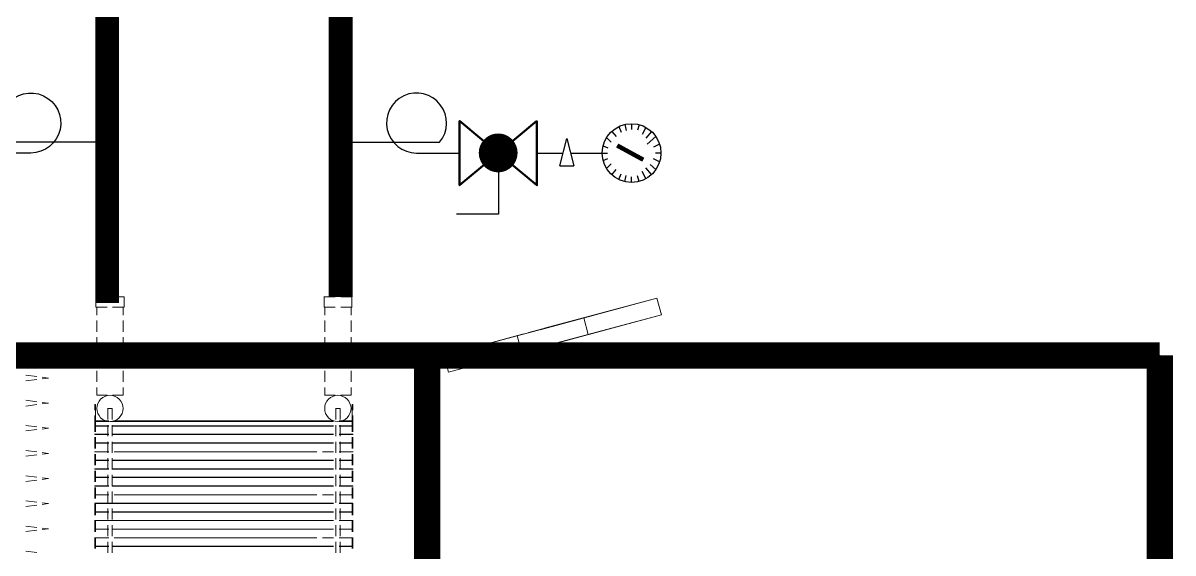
# Model space of a CAD drawing. Extents: x 1264 to 8183, y -10806 to -8316.
# Drawn here: x 1487.6 to 1681.2, y -8770.6 to -8681.4 of the extents above; entities that cross this region are included whole.
import ezdxf
from ezdxf.lldxf.tags import DXFTag

# ---------------------------------------------------------------- set-up
doc = ezdxf.new("R2010")
doc.units = 0
doc.header["$LTSCALE"] = 200
doc.header["$MEASUREMENT"] = 0
doc.linetypes.add('HIDDEN', pattern=[0.375, 0.25, -0.125])
doc.layers.get('0').update_dxf_attribs({"linetype": 'CONTINUOUS'})
for name, color, linetype in [('CHWR', 4, 'HIDDEN'), ('CHWS', 5, 'CONTINUOUS'), ('Equipments', 1, 'CONTINUOUS'), ('SHEET', 33, 'CONTINUOUS'), ('VALVE-', 1, 'CONTINUOUS'), ('VCD', 241, 'CONTINUOUS')]:
    doc.layers.add(name, color=color, linetype=linetype)
tags = doc.linetypes.add('CHLLID_WATER_RETURN', pattern='A,30.7,-5.08,["CHWR",Standard,S=2.54,R=0,X=-2.54,Y=-1.27],-10.46', length=46.24).pattern_tags.tags
tags[6] = DXFTag(74, 10)
tags = doc.linetypes.add('CHLLID_WATER_SUPPLY', pattern='A,30.7,-5.08,["CHWS",Standard,S=2.54,R=0,X=-2.54,Y=-1.27],-10.46', length=46.24).pattern_tags.tags
tags[6] = DXFTag(74, 10)

# ---------------------------------------------------------------- blocks, each defined once
blk = doc.blocks.new('A$C8c66ea1c')
at = {"layer": 'SHEET', "color": 1, "lineweight": 50, "const_width": 3}
blk.add_lwpolyline([(0, 0.03), (0, 83.84), (-117.24, 83.84), (0, 83.84), (0, 167.65), (0, 83.84), (0, 167.65), (-117.24, 167.65), (0, 167.65), (-117.24, 167.65), (-117.24, 83.84), (-117.24, 167.65), (-117.24, 83.84), (0, 83.84), (-117.24, 83.84), (0, 83.84), (0, 0.03), (-117.24, 0.03), (0, 0.03), (-117.24, 0.03)], close=True, dxfattribs=at)
blk.add_lwpolyline([(-117.24, 83.81), (-117.24, 0.05)], dxfattribs=at)
at = {"layer": 'VCD', "lineweight": 9}
for points in [[(0, 83.84), (-117.24, 83.84), (-117.24, 167.65), (0, 167.65)], [(-112.67, 119.84), (-112.56, 119.55), (-112.43, 119.3), (-112.24, 119.06), (-112.02, 118.87), (-111.76, 118.74), (-111.49, 118.66), (-111.19, 118.63), (-110.9, 118.66), (-110.6, 118.74), (-110.36, 118.87), (-110.12, 119.06), (-109.93, 119.3), (-109.79, 119.55), (-109.71, 119.84), (-109.68, 120.11), (-109.71, 120.41), (-109.79, 120.7), (-109.93, 120.95), (-110.12, 121.19), (-110.36, 121.38), (-110.6, 121.51), (-110.9, 121.59), (-111.19, 121.62), (-111.49, 121.59), (-111.76, 121.51), (-112.02, 121.38), (-112.24, 121.19), (-112.43, 120.95), (-112.56, 120.7), (-112.67, 120.41), (-112.7, 120.11)], [(-109.68, 121.83), (-109.68, 121.89)], [(-106.59, 121.86), (-107.88, 121.86)], [(-107.88, 121.78), (-106.59, 121.78)], [(-104.68, 121.86), (-105.97, 121.86)], [(-105.97, 121.78), (-104.68, 121.78)], [(-102.8, 121.86), (-104.06, 121.86)], [(-104.06, 121.78), (-102.8, 121.78)], [(-100.89, 121.86), (-102.15, 121.86)], [(-102.15, 121.78), (-100.89, 121.78)], [(-98.98, 121.86), (-100.24, 121.86)], [(-100.24, 121.78), (-98.98, 121.78)], [(-97.07, 121.86), (-98.33, 121.86)], [(-98.33, 121.78), (-97.07, 121.78)], [(-95.16, 121.86), (-96.42, 121.86)], [(-96.42, 121.78), (-95.16, 121.78)], [(-109.68, 118.39), (-109.68, 119.65)], [(-109.68, 96.45), (-109.68, 119.3)], [(-106.24, 118.39), (-106.24, 119.65)], [(-106.24, 96.45), (-106.24, 119.3)], [(-101.32, 118.39), (-101.32, 119.65)], [(-101.32, 96.45), (-101.32, 119.3)], [(-96.4, 118.39), (-96.4, 119.65)], [(-96.4, 96.45), (-96.4, 119.3)], [(-109.68, 114.16), (-109.68, 115.42)], [(-106.24, 114.16), (-106.24, 115.42)], [(-101.32, 114.16), (-101.32, 115.42)], [(-96.4, 114.16), (-96.4, 115.42)], [(-112.67, 94.35), (-112.56, 94.62), (-112.43, 94.89), (-112.24, 95.13), (-112.02, 95.32), (-111.76, 95.46), (-111.49, 95.54), (-111.19, 95.56), (-110.9, 95.54), (-110.6, 95.46), (-110.36, 95.32), (-110.12, 95.13), (-109.93, 94.89), (-109.79, 94.62), (-109.71, 94.35), (-109.68, 94.06), (-109.71, 93.76), (-109.79, 93.49), (-109.71, 93.76), (-109.79, 93.49), (-109.93, 93.22), (-110.12, 93.01), (-110.36, 92.82), (-110.6, 92.69), (-110.9, 92.58), (-111.19, 92.55), (-111.49, 92.58), (-111.76, 92.69), (-112.02, 92.82), (-112.24, 93.01), (-112.43, 93.22), (-112.56, 93.49), (-112.67, 93.76), (-112.7, 94.06)], [(-109.68, 94.54), (-109.68, 95.81)], [(-106.24, 94.54), (-106.24, 95.81)], [(-101.32, 94.54), (-101.32, 95.81)], [(-96.4, 94.54), (-96.4, 95.81)], [(-109.68, 92.39), (-109.68, 92.44)], [(-109.68, 92.42), (-108.5, 92.42)], [(-109.68, 92.31), (-109.68, 92.36)], [(-107.88, 92.42), (-106.59, 92.42)], [(-107.88, 92.34), (-106.59, 92.34)], [(-105.97, 92.42), (-104.68, 92.42)], [(-105.97, 92.34), (-104.68, 92.34)], [(-104.06, 92.42), (-102.8, 92.42)], [(-104.06, 92.34), (-102.8, 92.34)], [(-102.15, 92.42), (-100.89, 92.42)], [(-102.15, 92.34), (-100.89, 92.34)], [(-100.24, 92.42), (-98.98, 92.42)], [(-100.24, 92.34), (-98.98, 92.34)], [(-98.33, 92.42), (-97.07, 92.42)], [(-98.33, 92.34), (-97.07, 92.34)], [(-96.42, 92.42), (-95.16, 92.42)], [(-96.42, 92.34), (-95.16, 92.34)], [(-117.24, 83.81), (-117.24, 83.86)], [(-117.24, 83.81), (-117.24, 83.86), (-117.24, 83.81), (-117.24, 83.86), (-117.24, 83.81), (-117.24, 83.86)], [(-117.24, 81.9), (-115.33, 81.39), (-121.87, 57.05), (-123.78, 57.56)], [(-119.61, 73.13), (-123.78, 57.56), (-117.24, 81.9), (-119.66, 72.92), (-119.72, 72.67)], [(-121.36, 66.57), (-121.17, 67.24), (-123.78, 57.56), (-121.12, 67.48), (-123.78, 57.56), (-121.17, 67.24), (-121.36, 66.57), (-123.78, 57.56), (-117.24, 81.9), (-119.61, 73.13), (-119.48, 73.54), (-117.59, 73.02), (-115.33, 81.39), (-121.87, 57.05), (-119.58, 65.63), (-119.64, 65.41), (-121.52, 65.92), (-123.78, 57.56)], [(-119.85, 72.22), (-123.78, 57.56), (-119.72, 72.67), (-123.78, 57.56), (-119.85, 72.22), (-119.91, 71.98)], [(-117.59, 73.02), (-117.75, 72.41), (-121.87, 57.05)], [(-120.04, 71.46), (-123.78, 57.56), (-119.91, 71.98), (-123.78, 57.56), (-120.04, 71.46), (-120.12, 71.2)], [(-120.17, 70.93), (-123.78, 57.56), (-120.12, 71.2), (-123.78, 57.56), (-120.17, 70.93), (-120.26, 70.68)], [(-118, 71.46), (-117.94, 71.71), (-121.87, 57.05)], [(-118.13, 70.95), (-118.08, 71.2), (-121.87, 57.05)], [(-120.34, 70.42), (-123.78, 57.56), (-120.26, 70.68), (-123.78, 57.56), (-120.34, 70.42), (-120.47, 69.88)], [(-120.55, 69.61), (-123.78, 57.56), (-120.47, 69.88), (-123.78, 57.56), (-120.55, 69.61), (-120.69, 69.04)], [(-118.43, 69.9), (-118.35, 70.17), (-121.87, 57.05)], [(-120.77, 68.8), (-123.78, 57.56), (-120.69, 69.04), (-123.78, 57.56), (-120.77, 68.8), (-120.98, 67.99)], [(-118.64, 69.1), (-118.56, 69.37), (-121.87, 57.05)], [(-118.86, 68.29), (-118.78, 68.56), (-121.87, 57.05)], [(-121.04, 67.75), (-123.78, 57.56), (-120.98, 67.99), (-123.78, 57.56), (-121.04, 67.75), (-121.12, 67.48)], [(-118.99, 67.75), (-118.94, 68.02), (-121.87, 57.05)], [(-119.21, 67), (-119.13, 67.24), (-121.87, 57.05)], [(-119.39, 66.27), (-119.34, 66.52), (-121.87, 57.05)], [(-117.24, 0), (-117.24, 0.05)], [(-117.24, 0), (-117.24, 0.05), (-117.24, 0), (-117.24, 0.05), (-117.24, 0), (-117.24, 0.05)]]:
    blk.add_lwpolyline(points, close=True, dxfattribs=at)
for points in [[(-114.82, 128.51), (-114.98, 129.75)], [(-114.34, 129.75), (-114.5, 128.51)], [(-111.94, 128.51), (-112.11, 129.75)], [(-111.46, 129.75), (-111.62, 128.51)], [(-109.09, 128.51), (-109.25, 129.75)], [(-108.61, 129.75), (-108.77, 128.51)], [(-106.22, 128.51), (-106.38, 129.75)], [(-105.73, 129.75), (-105.89, 128.51)], [(-103.34, 128.51), (-103.47, 129.75)], [(-102.85, 129.75), (-102.99, 128.51)], [(-100.46, 128.51), (-100.62, 129.75)], [(-99.98, 129.75), (-100.14, 128.51)], [(-97.58, 128.51), (-97.74, 129.75)], [(-97.1, 129.75), (-97.26, 128.51)], [(-94.73, 128.51), (-94.86, 129.75)], [(-114.58, 127.87), (-114.66, 127.19), (-114.74, 127.87)], [(-111.7, 127.87), (-111.78, 127.19), (-111.86, 127.87)], [(-108.82, 127.87), (-108.93, 127.19), (-109.01, 127.87)], [(-105.97, 127.87), (-106.05, 127.19), (-106.13, 127.87)], [(-103.07, 127.87), (-103.18, 127.19), (-103.26, 127.87)], [(-100.22, 127.87), (-100.3, 127.19), (-100.38, 127.87)], [(-97.34, 127.87), (-97.42, 127.19), (-97.5, 127.87)], [(-114.66, 127.22), (-114.66, 127.17)], [(-111.78, 127.22), (-111.78, 127.17)], [(-108.93, 127.22), (-108.93, 127.17)], [(-106.05, 127.22), (-106.05, 127.17)], [(-103.18, 127.22), (-103.18, 127.17)], [(-100.3, 127.22), (-100.3, 127.17)], [(-97.42, 127.22), (-97.42, 127.17)], [(-123.94, 121.75), (-123.94, 121.7)], [(-121.84, 121.62), (-122.76, 121.62), (-122.76, 120.43), (-122.76, 121.73), (-123.94, 121.73), (-123.94, 120.43)], [(-122.76, 121.64), (-122.76, 121.59)], [(-119.93, 121.62), (-121.22, 121.62)], [(-118.05, 121.62), (-119.31, 121.62)], [(-116.14, 121.62), (-117.4, 121.62)], [(-114.23, 121.62), (-115.49, 121.62)], [(-112.7, 120.43), (-112.7, 121.62), (-113.58, 121.62)], [(-112.7, 121.64), (-112.7, 121.59)], [(-111.65, 121.89), (-111.65, 121.83)], [(-109.77, 120.27), (-109.77, 121.78), (-111.65, 121.78), (-111.65, 121.86), (-110.98, 121.86)], [(-110.36, 121.86), (-109.68, 121.86), (-109.68, 120.27), (-109.68, 121.78), (-108.5, 121.78), (-109.68, 121.78), (-109.68, 121.86), (-108.5, 121.86), (-109.68, 121.86), (-109.68, 120.27)], [(-109.68, 121.89), (-109.68, 121.83)], [(-109.68, 121.81), (-109.68, 121.75)], [(-109.2, 121.89), (-109.2, 121.83)], [(-109.17, 120.27), (-109.17, 121.86), (-109.2, 121.86), (-109.2, 120.27)], [(-108.23, 121.89), (-108.23, 121.83)], [(-108.21, 120.27), (-108.21, 121.86), (-108.23, 121.86), (-108.23, 120.27)], [(-107.24, 121.89), (-107.24, 121.83)], [(-107.21, 120.27), (-107.21, 121.86), (-107.24, 121.86), (-107.24, 120.27)], [(-106.24, 121.89), (-106.24, 121.83)], [(-106.24, 121.86), (-106.24, 120.27), (-106.24, 121.86), (-106.22, 121.86)], [(-105.27, 121.89), (-105.27, 121.83)], [(-105.25, 120.27), (-105.25, 121.86), (-105.27, 121.86), (-105.27, 120.27)], [(-104.28, 121.89), (-104.28, 121.83)], [(-104.25, 120.27), (-104.25, 121.86), (-104.28, 121.86), (-104.28, 120.27)], [(-103.31, 121.89), (-103.31, 121.83)], [(-103.28, 120.27), (-103.28, 121.86), (-103.31, 121.86), (-103.31, 120.27)], [(-102.32, 121.89), (-102.32, 121.83)], [(-102.29, 120.27), (-102.29, 121.86), (-102.32, 121.86), (-102.32, 120.27)], [(-101.32, 121.89), (-101.32, 121.83)], [(-101.32, 121.86), (-101.32, 120.27), (-101.32, 121.86), (-101.29, 121.86)], [(-100.35, 121.89), (-100.35, 121.83)], [(-100.32, 120.27), (-100.32, 121.86), (-100.35, 121.86), (-100.35, 120.27)], [(-100.35, 121.86), (-100.35, 94.54)], [(-100.32, 94.54), (-100.32, 121.86)], [(-99.36, 121.89), (-99.36, 121.83)], [(-99.33, 120.27), (-99.33, 121.86), (-99.36, 121.86), (-99.36, 120.27)], [(-98.39, 121.89), (-98.39, 121.83)], [(-98.36, 120.27), (-98.36, 121.86), (-98.39, 121.86), (-98.39, 120.27)], [(-98.39, 121.86), (-98.39, 94.54)], [(-98.36, 94.54), (-98.36, 121.86)], [(-97.39, 121.89), (-97.39, 121.83)], [(-97.37, 120.27), (-97.37, 121.86), (-97.39, 121.86), (-97.39, 120.27)], [(-96.4, 121.89), (-96.4, 121.83)], [(-96.4, 121.86), (-96.4, 120.27), (-96.4, 121.86), (-96.37, 121.86)], [(-95.43, 121.89), (-95.43, 121.83)], [(-95.4, 120.27), (-95.4, 121.86), (-95.43, 121.86), (-95.43, 120.27)], [(-123.94, 119.82), (-123.94, 118.52), (-122.76, 118.52), (-122.76, 119.82), (-122.76, 118.63), (-121.84, 118.63)], [(-113.58, 118.63), (-112.7, 118.63), (-112.7, 119.82)], [(-111.19, 120.41), (-111.19, 120.35)], [(-109.93, 119.87), (-111.19, 119.87), (-111.19, 120.38), (-109.93, 120.38)], [(-109.68, 94.54), (-109.68, 120.11)], [(-109.28, 120.38), (-108.02, 120.38)], [(-108.02, 119.87), (-109.28, 119.87)], [(-109.2, 119.87), (-109.2, 94.54)], [(-109.17, 94.54), (-109.17, 119.87)], [(-108.23, 119.87), (-108.23, 94.54)], [(-108.21, 94.54), (-108.21, 119.87)], [(-107.37, 120.38), (-106.11, 120.38)], [(-106.11, 119.87), (-107.37, 119.87)], [(-107.24, 119.87), (-107.24, 94.54)], [(-107.21, 94.54), (-107.21, 119.87)], [(-105.49, 120.38), (-104.2, 120.38)], [(-104.2, 119.87), (-105.49, 119.87)], [(-105.27, 119.87), (-105.27, 94.54)], [(-105.25, 94.54), (-105.25, 119.87)], [(-104.28, 119.87), (-104.28, 94.54)], [(-104.25, 94.54), (-104.25, 119.87)], [(-103.58, 120.38), (-102.29, 120.38)], [(-102.29, 119.87), (-103.58, 119.87)], [(-103.31, 119.87), (-103.31, 94.54)], [(-103.28, 94.54), (-103.28, 119.87)], [(-102.32, 119.87), (-102.32, 94.54)], [(-102.29, 94.54), (-102.29, 119.87)], [(-101.67, 120.38), (-100.41, 120.38)], [(-100.41, 119.87), (-101.67, 119.87)], [(-99.76, 120.38), (-98.5, 120.38)], [(-98.5, 119.87), (-99.76, 119.87)], [(-99.36, 119.87), (-99.36, 94.54)], [(-99.33, 94.54), (-99.33, 119.87)], [(-97.85, 120.38), (-96.59, 120.38)], [(-96.59, 119.87), (-97.85, 119.87)], [(-97.39, 119.87), (-97.39, 94.54)], [(-97.37, 94.54), (-97.37, 119.87)], [(-95.94, 120.38), (-94.68, 120.38)], [(-94.68, 119.87), (-95.94, 119.87)], [(-95.43, 119.87), (-95.43, 94.54)], [(-95.4, 94.54), (-95.4, 119.87)], [(-122.76, 118.66), (-122.76, 118.61)], [(-122.76, 118.55), (-122.76, 118.5)], [(-121.22, 118.63), (-119.93, 118.63)], [(-119.31, 118.63), (-118.05, 118.63)], [(-117.4, 118.63), (-116.14, 118.63)], [(-115.49, 118.63), (-114.23, 118.63)], [(-112.7, 118.66), (-112.7, 118.61)], [(-111.19, 118.66), (-111.19, 118.61)], [(-109.77, 94.54), (-109.77, 119.65)], [(-109.77, 118.39), (-109.77, 119.65)], [(-109.77, 96.45), (-109.77, 119.3)], [(-109.68, 118.39), (-109.68, 119.65)], [(-109.68, 96.45), (-109.68, 119.3)], [(-109.2, 119.65), (-109.2, 118.39)], [(-109.2, 119.3), (-109.2, 96.45)], [(-109.17, 118.39), (-109.17, 119.65)], [(-109.17, 96.45), (-109.17, 119.3)], [(-108.23, 119.65), (-108.23, 118.39)], [(-108.23, 119.3), (-108.23, 96.45)], [(-108.21, 118.39), (-108.21, 119.65)], [(-108.21, 96.45), (-108.21, 119.3)], [(-107.24, 119.65), (-107.24, 118.39)], [(-107.24, 119.3), (-107.24, 96.45)], [(-107.21, 118.39), (-107.21, 119.65)], [(-107.21, 96.45), (-107.21, 119.3)], [(-105.27, 119.65), (-105.27, 118.39)], [(-105.27, 119.3), (-105.27, 96.45)], [(-105.25, 118.39), (-105.25, 119.65)], [(-105.25, 96.45), (-105.25, 119.3)], [(-104.28, 119.65), (-104.28, 118.39)], [(-104.28, 119.3), (-104.28, 96.45)], [(-104.25, 118.39), (-104.25, 119.65)], [(-104.25, 96.45), (-104.25, 119.3)], [(-103.31, 119.65), (-103.31, 118.39)], [(-103.31, 119.3), (-103.31, 96.45)], [(-103.28, 118.39), (-103.28, 119.65)], [(-103.28, 96.45), (-103.28, 119.3)], [(-102.32, 119.65), (-102.32, 118.39)], [(-102.32, 119.3), (-102.32, 96.45)], [(-102.29, 118.39), (-102.29, 119.65)], [(-102.29, 96.45), (-102.29, 119.3)], [(-100.35, 119.65), (-100.35, 118.39)], [(-100.35, 119.3), (-100.35, 96.45)], [(-100.32, 118.39), (-100.32, 119.65)], [(-100.32, 96.45), (-100.32, 119.3)], [(-99.36, 119.65), (-99.36, 118.39)], [(-99.36, 119.3), (-99.36, 96.45)], [(-99.33, 118.39), (-99.33, 119.65)], [(-99.33, 96.45), (-99.33, 119.3)], [(-98.39, 119.65), (-98.39, 118.39)], [(-98.39, 119.3), (-98.39, 96.45)], [(-98.36, 118.39), (-98.36, 119.65)], [(-98.36, 96.45), (-98.36, 119.3)], [(-97.39, 119.65), (-97.39, 118.39)], [(-97.39, 119.3), (-97.39, 96.45)], [(-97.37, 118.39), (-97.37, 119.65)], [(-97.37, 96.45), (-97.37, 119.3)], [(-95.43, 119.65), (-95.43, 118.39)], [(-95.43, 119.3), (-95.43, 96.45)], [(-95.4, 118.39), (-95.4, 119.65)], [(-95.4, 96.45), (-95.4, 119.3)], [(-109.77, 114.16), (-109.77, 115.42)], [(-109.68, 114.16), (-109.68, 115.42)], [(-109.2, 115.42), (-109.2, 114.16)], [(-109.17, 114.16), (-109.17, 115.42)], [(-108.23, 115.42), (-108.23, 114.16)], [(-108.21, 114.16), (-108.21, 115.42)], [(-107.24, 115.42), (-107.24, 114.16)], [(-107.21, 114.16), (-107.21, 115.42)], [(-105.27, 115.42), (-105.27, 114.16)], [(-105.25, 114.16), (-105.25, 115.42)], [(-104.28, 115.42), (-104.28, 114.16)], [(-104.25, 114.16), (-104.25, 115.42)], [(-103.31, 115.42), (-103.31, 114.16)], [(-103.28, 114.16), (-103.28, 115.42)], [(-102.32, 115.42), (-102.32, 114.16)], [(-102.29, 114.16), (-102.29, 115.42)], [(-100.35, 115.42), (-100.35, 114.16)], [(-100.32, 114.16), (-100.32, 115.42)], [(-99.36, 115.42), (-99.36, 114.16)], [(-99.33, 114.16), (-99.33, 115.42)], [(-98.39, 115.42), (-98.39, 114.16)], [(-98.36, 114.16), (-98.36, 115.42)], [(-97.39, 115.42), (-97.39, 114.16)], [(-97.37, 114.16), (-97.37, 115.42)], [(-95.43, 115.42), (-95.43, 114.16)], [(-95.4, 114.16), (-95.4, 115.42)], [(-123.94, 95.67), (-123.94, 95.62)], [(-121.84, 95.56), (-122.76, 95.56), (-122.76, 94.38), (-122.76, 95.64), (-123.94, 95.64), (-123.94, 94.38)], [(-122.76, 95.59), (-122.76, 95.54)], [(-119.93, 95.56), (-121.22, 95.56)], [(-118.05, 95.56), (-119.31, 95.56)], [(-116.14, 95.56), (-117.4, 95.56)], [(-114.23, 95.56), (-115.49, 95.56)], [(-112.7, 94.38), (-112.7, 95.56), (-113.58, 95.56)], [(-112.7, 95.59), (-112.7, 95.54)], [(-123.94, 93.73), (-123.94, 92.47), (-122.76, 92.47), (-122.76, 93.73), (-122.76, 92.55), (-121.84, 92.55)], [(-113.58, 92.55), (-112.7, 92.55), (-112.7, 93.73)], [(-112.56, 93.49), (-112.67, 93.76)], [(-110.98, 92.34), (-111.65, 92.34), (-111.65, 92.42), (-109.77, 92.42), (-109.77, 93.9)], [(-111.19, 94.33), (-111.19, 94.27)], [(-109.93, 93.81), (-111.19, 93.81), (-111.19, 94.3), (-109.93, 94.3)], [(-109.68, 93.9), (-109.68, 92.34), (-108.5, 92.34), (-109.68, 92.34), (-109.68, 92.42), (-109.68, 93.9), (-109.68, 92.34), (-110.36, 92.34)], [(-109.28, 94.3), (-108.02, 94.3)], [(-108.02, 93.81), (-109.28, 93.81)], [(-109.2, 93.9), (-109.2, 92.34), (-109.17, 92.34), (-109.17, 93.9)], [(-108.23, 93.9), (-108.23, 92.34), (-108.21, 92.34), (-108.21, 93.9)], [(-107.37, 94.3), (-106.11, 94.3)], [(-106.11, 93.81), (-107.37, 93.81)], [(-107.24, 93.9), (-107.24, 92.34), (-107.21, 92.34), (-107.21, 93.9)], [(-106.22, 92.34), (-106.24, 92.34), (-106.24, 93.9), (-106.24, 92.34)], [(-105.49, 94.3), (-104.2, 94.3)], [(-104.2, 93.81), (-105.49, 93.81)], [(-105.27, 93.9), (-105.27, 92.34), (-105.25, 92.34), (-105.25, 93.9)], [(-104.28, 93.9), (-104.28, 92.34), (-104.25, 92.34), (-104.25, 93.9)], [(-103.58, 94.3), (-102.29, 94.3)], [(-102.29, 93.81), (-103.58, 93.81)], [(-103.31, 93.9), (-103.31, 92.34), (-103.28, 92.34), (-103.28, 93.9)], [(-102.32, 93.9), (-102.32, 92.34), (-102.29, 92.34), (-102.29, 93.9)], [(-101.67, 94.3), (-100.41, 94.3)], [(-100.41, 93.81), (-101.67, 93.81)], [(-101.29, 92.34), (-101.32, 92.34), (-101.32, 93.9), (-101.32, 92.34)], [(-100.35, 93.9), (-100.35, 92.34), (-100.32, 92.34), (-100.32, 93.9)], [(-99.76, 94.3), (-98.5, 94.3)], [(-98.5, 93.81), (-99.76, 93.81)], [(-99.36, 93.9), (-99.36, 92.34), (-99.33, 92.34), (-99.33, 93.9)], [(-98.39, 93.9), (-98.39, 92.34), (-98.36, 92.34), (-98.36, 93.9)], [(-97.85, 94.3), (-96.59, 94.3)], [(-96.59, 93.81), (-97.85, 93.81)], [(-97.39, 93.9), (-97.39, 92.34), (-97.37, 92.34), (-97.37, 93.9)], [(-96.37, 92.34), (-96.4, 92.34), (-96.4, 93.9), (-96.4, 92.34)], [(-95.94, 94.3), (-94.68, 94.3)], [(-94.68, 93.81), (-95.94, 93.81)], [(-95.43, 93.9), (-95.43, 92.34), (-95.4, 92.34), (-95.4, 93.9)], [(-122.76, 92.58), (-122.76, 92.52)], [(-122.76, 92.5), (-122.76, 92.44)], [(-121.22, 92.55), (-119.93, 92.55)], [(-119.31, 92.55), (-118.05, 92.55)], [(-117.4, 92.55), (-116.14, 92.55)], [(-115.49, 92.55), (-114.23, 92.55)], [(-112.7, 92.58), (-112.7, 92.52)], [(-109.77, 92.44), (-109.77, 92.39)], [(-109.17, 92.36), (-109.17, 92.31)], [(-108.21, 92.36), (-108.21, 92.31)], [(-107.21, 92.36), (-107.21, 92.31)], [(-106.24, 92.36), (-106.24, 92.31)], [(-105.25, 92.36), (-105.25, 92.31)], [(-104.25, 92.36), (-104.25, 92.31)], [(-103.28, 92.36), (-103.28, 92.31)], [(-102.29, 92.36), (-102.29, 92.31)], [(-101.32, 92.36), (-101.32, 92.31)], [(-100.32, 92.36), (-100.32, 92.31)], [(-99.33, 92.36), (-99.33, 92.31)], [(-98.36, 92.36), (-98.36, 92.31)], [(-97.37, 92.36), (-97.37, 92.31)], [(-96.4, 92.36), (-96.4, 92.31)], [(-95.4, 92.36), (-95.4, 92.31)], [(-117.24, 83.86), (-117.24, 83.81)], [(-117.24, 83.86), (-117.24, 83.81)], [(-117.24, 83.86), (-117.24, 83.81), (-117.24, 83.86), (-117.24, 83.81)], [(-117.24, 83.86), (-117.24, 83.81), (-117.24, 83.86), (-117.24, 83.81)], [(0, 83.84), (-117.24, 83.84)], [(-117.24, 83.84), (0, 83.84)], [(-117.94, 71.71), (-121.87, 57.05)], [(-118.35, 70.17), (-121.87, 57.05), (-118.08, 71.2)], [(-118.78, 68.56), (-121.87, 57.05), (-118.56, 69.37)], [(-119.13, 67.24), (-121.87, 57.05), (-118.94, 68.02)], [(-119.5, 65.82), (-121.87, 57.05), (-119.34, 66.52)]]:
    blk.add_lwpolyline(points, dxfattribs=at)
blk = doc.blocks.new('IV')
at = {"lineweight": 50}
for points in [[(-1.231, -1.024), (0, 0), (-1.231, 1.024)], [(0, 0), (1.231, 1.024), (1.231, -1.024)]]:
    blk.add_lwpolyline(points, close=True, dxfattribs=at)
blk = doc.blocks.new('A$C5ECF5758')
at = {"linetype": 'HIDDEN', "const_width": 120.8}
blk.add_lwpolyline([(59.8, 1, 1), (-61, 1, 1)], format="xyb", close=True, dxfattribs=at)
at = {"xscale": 195.7425836036719, "yscale": 195.7425836036719, "zscale": 195.7425836036719, "rotation": 180}
blk.add_blockref('IV', (0, 0), dxfattribs=at)
blk = doc.blocks.new('A$C59DE5756')
at = {"layer": 'VALVE-'}
for p, q in [((-0.568, 4.12), (-0.303, 3.814)), ((-0.308, 4.246), (-0.204, 4.032)), ((0, 4.293), (0, 4.101)), ((0, 4.293), (0, 4.101)), ((0.308, 4.246), (0.204, 4.032)), ((0.568, 4.12), (0.396, 3.921)), ((-0.886, 3.775), (-0.641, 3.645)), ((-0.747, 3.966), (-0.512, 3.774)), ((0.747, 3.966), (0.512, 3.774)), ((0.886, 3.775), (0.641, 3.645)), ((-1.016, 3.277), (-0.82, 3.277)), ((-0.98, 3.545), (-0.79, 3.487)), ((0.98, 3.545), (0.79, 3.487)), ((1.016, 3.277), (0.82, 3.277)), ((-0.989, 3.043), (-0.78, 3.09)), ((-0.913, 2.831), (-0.721, 2.921)), ((0.913, 2.831), (0.721, 2.921)), ((0.989, 3.043), (0.78, 3.09)), ((-0.751, 2.593), (-0.572, 2.743)), ((-0.535, 2.413), (-0.373, 2.574)), ((-0.252, 2.293), (-0.184, 2.455)), ((0, 2.261), (0, 2.445)), ((0, 2.261), (0, 2.445)), ((0.252, 2.293), (0.184, 2.455)), ((0.535, 2.413), (0.373, 2.574)), ((0.751, 2.593), (0.572, 2.743)), ((0, 1.176), (0, 2.261)), ((-0.504, 1.036), (0.442, 1.282)), ((0.442, 0.791), (0.442, 1.282)), ((0.442, 0.791), (-0.504, 1.036)), ((0, 0), (0, 0.897))]:
    blk.add_line(p, q, dxfattribs=at)
at = {"layer": 'VALVE-', "const_width": 0.154}
blk.add_lwpolyline([(0.231, 3.681), (-0.262, 2.777)], dxfattribs=at)
at = {"layer": 'VALVE-'}
blk.add_circle((0, 3.277), 1.016, dxfattribs=at)

msp = doc.modelspace()

# ---------------------------------------------------------------- linework, layer by layer
at = {"layer": 'CHWR', "linetype": 'CHLLID_WATER_RETURN', "lineweight": -3, "ltscale": 0.03, "const_width": 4}
msp.add_lwpolyline([(1501.79, -8600.03), (1501.79, -8728.48)], dxfattribs=at)
at = {"layer": 'CHWS', "linetype": 'CHLLID_WATER_SUPPLY', "lineweight": -3, "ltscale": 0.03}
msp.add_lwpolyline([(1541.1, -8655.19, 4, 4, 0), (1541.1, -8727.47, 0, 0, 0)], format="xyseb", dxfattribs=at)
at = {"layer": 'Equipments', "color": 1, "lineweight": -3, "ltscale": 20}
for points in [[(1501.68, -8701.47), (1485.04, -8701.47, -4.500426), (1488.92, -8703.28), (1481.66, -8703.28)], [(1541.1, -8701.47), (1557.74, -8701.47, 4.500426), (1553.86, -8703.28), (1561.12, -8703.28)]]:
    msp.add_lwpolyline(points, format="xyb", dxfattribs=at)
msp.add_lwpolyline([(1567.65, -8703.25), (1567.65, -8713.56), (1560.61, -8713.56)], dxfattribs=at)

# ---------------------------------------------------------------- block references
at = {"linetype": 'ByBlock', "lineweight": -3, "xscale": -1.471954248373487, "yscale": 1.471954248373487, "zscale": 1.471954248373487, "rotation": 90}
msp.add_blockref('A$C8c66ea1c', (1679.07, -8909.9), dxfattribs=at)
at = {"layer": 'Equipments', "color": 1, "lineweight": -3, "ltscale": 20, "xscale": 0.02701894970487829, "yscale": 0.02701894970487829, "zscale": 0.02701894970487829}
msp.add_blockref('A$C5ECF5758', (1567.63, -8703.28), dxfattribs=at)
at = {"layer": 'Equipments', "color": 1, "lineweight": -3, "ltscale": 20, "xscale": 4.863410946878092, "yscale": 4.863410946878092, "zscale": 4.863410946878092, "rotation": 270}
msp.add_blockref('A$C59DE5756', (1574.14, -8703.28), dxfattribs=at)

doc.saveas('drawing.dxf')
